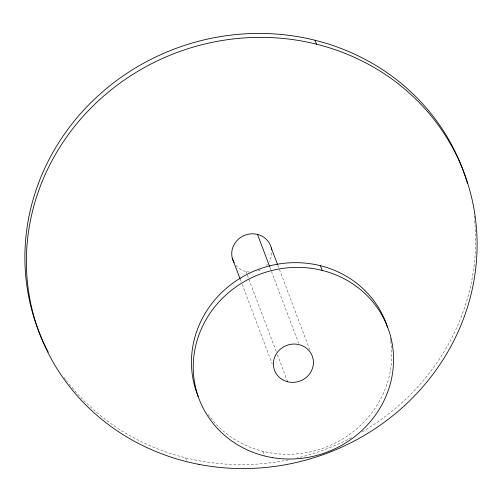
<?xml version="1.0" encoding="UTF-8"?>
<svg xmlns="http://www.w3.org/2000/svg" width="502" height="502" viewBox="0 0 502 502"><rect width="100%" height="100%" fill="white"/><g stroke="black" fill="none" stroke-linecap="round" stroke-linejoin="round"><path stroke-width="0.38" stroke-dasharray="2.51 1.88" d="M277.857 265.357L309.859 350.038M269.913 267.265L298.602 343.192M245.986 271.526L247.091 274.45M247.367 275.178L276.332 351.833M277.437 354.751L287.646 381.765M240.527 280.003L241.079 281.465M242.177 284.389L272.247 363.963M262.841 451.273L264.623 455.998M185.514 457.811L187.001 461.746M474.139 215.979A226.954 213.934 -20.7 0 1 474.566 219.807M474.641 220.573A226.954 213.934 -20.7 0 1 361.886 432.015M351.62 437.662A226.954 213.934 -20.7 0 1 296.82 458.081M288.449 459.926A226.954 213.934 -20.7 0 1 67.99 382.555M67.519 381.947A226.954 213.934 -20.7 0 1 66.578 380.729M65.649 379.506A226.954 213.934 -20.7 0 1 63.81 377.027M390.236 338.053A100.871 95.085 -20.7 0 1 390.631 340.331M390.751 341.09A100.871 95.085 -20.7 0 1 326.237 447.037A100.871 95.085 -20.7 0 1 206.88 412.707M271.77 252.788A20.174 19.02 -20.7 0 1 269.166 261.768M267.503 264.203A20.174 19.02 -20.7 0 1 266.531 265.332M260.582 269.825A20.174 19.02 -20.7 0 1 256.353 271.431M249.663 272.09A20.174 19.02 -20.7 0 1 235.72 265.062"/><path stroke-width="0.75" d="M314.999 40.254L316.486 44.189M320.389 265.69L322.171 270.415M271.237 247.831L277.581 264.623M257.501 234.409L269.637 266.531M232.25 258.103L240.251 279.275M47.238 350.151A226.954 213.934 -20.7 0 1 171.019 50.307A226.954 213.934 -20.7 0 1 467.494 183.569M48.299 352.191A226.954 213.934 -20.7 0 1 47.59 350.835M198.19 396.505A100.871 95.085 -20.7 0 1 259.264 269.072A100.871 95.085 -20.7 0 1 387.632 327.624M234.108 262.709A20.174 19.02 -20.7 0 1 245.691 234.942A20.174 19.02 -20.7 0 1 271.632 249.933M198.993 464.394A226.954 213.934 -20.7 0 0 467.87 183.839A226.954 213.934 -20.7 0 0 88.365 110.672A226.954 213.934 -20.7 0 0 198.993 464.394M272.442 457.623A100.871 95.085 -20.7 0 0 388.705 330.184A100.871 95.085 -20.7 0 0 219.054 301.815A100.871 95.085 -20.7 0 0 272.442 457.623M287.646 381.765A20.174 19.02 -20.7 0 0 312.897 358.07A20.174 19.02 -20.7 0 0 279.658 349.787A20.174 19.02 -20.7 0 0 287.646 381.765"/></g></svg>
